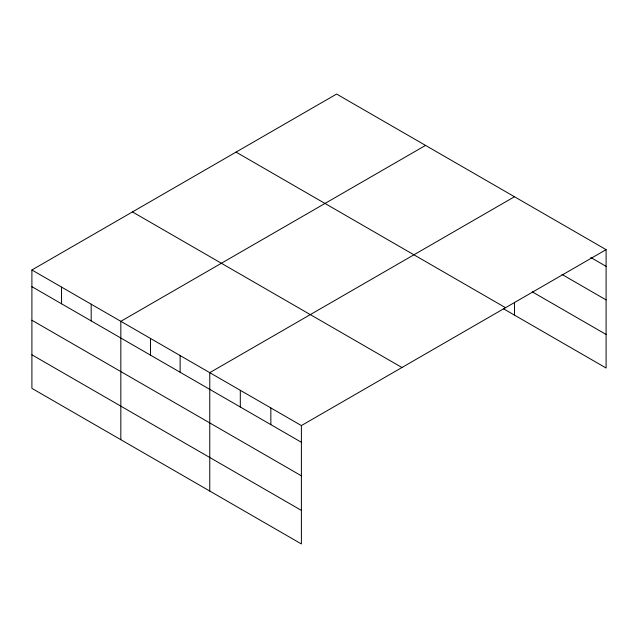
<?xml version="1.0" encoding="UTF-8"?>
<svg xmlns="http://www.w3.org/2000/svg" width="638" height="638" viewBox="0 0 638 638"><rect width="100%" height="100%" fill="white"/><g stroke="black" fill="none" stroke-linecap="round" stroke-linejoin="round"><path stroke-width="0.96" d="M503.462 308.76L606.1 368.022L606.1 249.641L336.609 94.057L31.9 269.978L31.9 388.359L301.391 543.943L301.391 425.57L31.9 269.978M425.538 145.4L120.829 321.321L120.829 439.702M514.475 196.743L209.766 372.664L209.766 491.045M301.391 425.57L606.1 249.641M590.828 257.529L606.1 266.349M561.982 274.428L606.1 299.9M532.291 291.853L606.1 334.471M236.052 152.107L505.543 307.699M132.457 211.928L401.948 367.512M31.9 286.677L301.391 442.27M31.9 320.236L301.391 475.82M31.9 354.8L301.391 510.392M514.475 302.292L514.475 315.124M270.847 407.937L270.847 424.637M240.303 390.304L240.303 407.004M180.123 355.549L180.123 372.257M150.472 338.435L150.472 355.143M91.186 304.206L91.186 320.914M61.543 287.092L61.543 303.792"/></g></svg>
